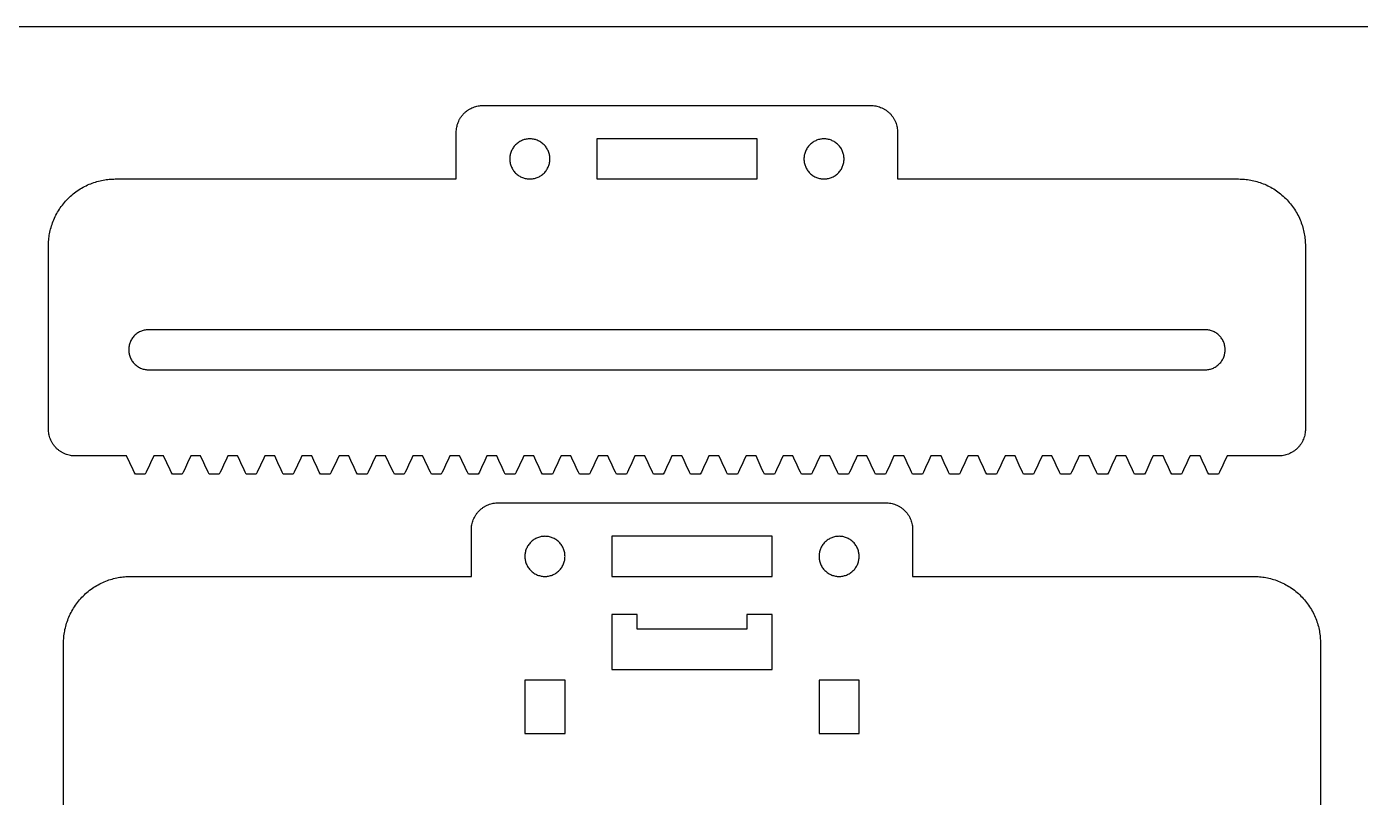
# Model space of a CAD drawing. Header units: millimetres. Extents: x -488 to 12, y -1 to 299.
# Drawn here: x -152.5 to -52.8, y 241.5 to 299.1 of the extents above; entities that cross this region are included whole.
import ezdxf

# ---------------------------------------------------------------- set-up
doc = ezdxf.new("R2010")
doc.units = ezdxf.units.MM
doc.header["$MEASUREMENT"] = 0
doc.layers.add('DEFAULT', color=7, linetype='Continuous')

msp = doc.modelspace()

# ---------------------------------------------------------------- linework, layer by layer
at = {"layer": 'DEFAULT'}
msp.add_lwpolyline([(-488.317, -0.907), (11.683, -0.907), (11.683, 299.093), (-488.317, 299.093), (-488.317, -0.907)], dxfattribs=at)
for points in [[(-120.379, 291.2), (-120.379, 293.2), (-118.379, 293.2)], [(-89.379, 293.2), (-87.379, 293.2), (-87.379, 291.2)], [(-150.879, 282.7), (-150.879, 287.7), (-145.879, 287.7)], [(-61.879, 287.7), (-56.879, 287.7), (-56.879, 282.7)], [(-148.879, 266.986), (-150.879, 266.986), (-150.879, 268.986)], [(-56.879, 268.986), (-56.879, 266.986), (-58.879, 266.986)], [(-119.249, 261.475), (-119.249, 263.475), (-117.249, 263.475)], [(-88.249, 263.475), (-86.249, 263.475), (-86.249, 261.475)], [(-149.749, 252.975), (-149.749, 257.975), (-144.749, 257.975)], [(-60.749, 257.975), (-55.749, 257.975), (-55.749, 252.975)]]:
    msp.add_rational_spline(points, [1, 0.707106781187, 1], degree=2, dxfattribs=at)
for points in [[(-118.379, 293.2), (-108.712, 293.2), (-99.046, 293.2), (-89.379, 293.2)], [(-120.379, 287.7), (-120.379, 288.867), (-120.379, 290.034), (-120.379, 291.2)], [(-97.879, 290.7), (-101.879, 290.7), (-105.879, 290.7), (-109.879, 290.7)], [(-109.879, 290.7), (-109.879, 289.7), (-109.879, 288.7), (-109.879, 287.7)], [(-97.879, 287.7), (-97.879, 288.7), (-97.879, 289.7), (-97.879, 290.7)], [(-87.379, 291.2), (-87.379, 290.034), (-87.379, 288.867), (-87.379, 287.7)], [(-145.879, 287.7), (-137.379, 287.7), (-128.879, 287.7), (-120.379, 287.7)], [(-109.879, 287.7), (-105.879, 287.7), (-101.879, 287.7), (-97.879, 287.7)], [(-87.379, 287.7), (-78.879, 287.7), (-70.379, 287.7), (-61.879, 287.7)], [(-150.879, 268.986), (-150.879, 273.557), (-150.879, 278.129), (-150.879, 282.7)], [(-56.879, 282.7), (-56.879, 278.129), (-56.879, 273.557), (-56.879, 268.986)], [(-64.379, 276.429), (-90.712, 276.429), (-117.046, 276.429), (-143.379, 276.429)], [(-143.379, 273.429), (-117.046, 273.429), (-90.712, 273.429), (-64.379, 273.429)], [(-145.046, 266.986), (-146.324, 266.986), (-147.601, 266.986), (-148.879, 266.986)], [(-144.379, 265.611), (-144.601, 266.069), (-144.824, 266.528), (-145.046, 266.986)], [(-143.004, 266.986), (-143.219, 266.528), (-143.435, 266.069), (-143.65, 265.611)], [(-142.275, 266.986), (-142.518, 266.986), (-142.761, 266.986), (-143.004, 266.986)], [(-141.608, 265.611), (-141.831, 266.069), (-142.053, 266.528), (-142.275, 266.986)], [(-140.233, 266.986), (-140.448, 266.528), (-140.664, 266.069), (-140.879, 265.611)], [(-139.504, 266.986), (-139.747, 266.986), (-139.99, 266.986), (-140.233, 266.986)], [(-138.858, 265.611), (-139.073, 266.069), (-139.289, 266.528), (-139.504, 266.986)], [(-137.462, 266.986), (-137.678, 266.528), (-137.893, 266.069), (-138.108, 265.611)], [(-136.733, 266.986), (-136.976, 266.986), (-137.219, 266.986), (-137.462, 266.986)], [(-136.088, 265.611), (-136.303, 266.069), (-136.518, 266.528), (-136.733, 266.986)], [(-134.691, 266.986), (-134.914, 266.528), (-135.136, 266.069), (-135.358, 265.611)], [(-133.962, 266.986), (-134.205, 266.986), (-134.448, 266.986), (-134.691, 266.986)], [(-133.317, 265.611), (-133.532, 266.069), (-133.747, 266.528), (-133.962, 266.986)], [(-131.921, 266.986), (-132.143, 266.528), (-132.365, 266.069), (-132.588, 265.611)], [(-131.192, 266.986), (-131.435, 266.986), (-131.678, 266.986), (-131.921, 266.986)], [(-130.546, 265.611), (-130.761, 266.069), (-130.976, 266.528), (-131.192, 266.986)], [(-129.15, 266.986), (-129.372, 266.528), (-129.594, 266.069), (-129.816, 265.611)], [(-128.421, 266.986), (-128.664, 266.986), (-128.907, 266.986), (-129.15, 266.986)], [(-127.775, 265.611), (-127.99, 266.069), (-128.206, 266.528), (-128.421, 266.986)], [(-126.4, 266.986), (-126.615, 266.528), (-126.83, 266.069), (-127.046, 265.611)], [(-125.671, 266.986), (-125.914, 266.986), (-126.157, 266.986), (-126.4, 266.986)], [(-125.004, 265.611), (-125.226, 266.069), (-125.449, 266.528), (-125.671, 266.986)], [(-123.629, 266.986), (-123.844, 266.528), (-124.06, 266.069), (-124.275, 265.611)], [(-122.9, 266.986), (-123.143, 266.986), (-123.386, 266.986), (-123.629, 266.986)], [(-122.233, 265.611), (-122.456, 266.069), (-122.678, 266.528), (-122.9, 266.986)], [(-120.858, 266.986), (-121.073, 266.528), (-121.289, 266.069), (-121.504, 265.611)], [(-120.129, 266.986), (-120.372, 266.986), (-120.615, 266.986), (-120.858, 266.986)], [(-119.463, 265.611), (-119.685, 266.069), (-119.907, 266.528), (-120.129, 266.986)], [(-118.087, 266.986), (-118.303, 266.528), (-118.518, 266.069), (-118.733, 265.611)], [(-117.358, 266.986), (-117.601, 266.986), (-117.844, 266.986), (-118.087, 266.986)], [(-116.713, 265.611), (-116.928, 266.069), (-117.143, 266.528), (-117.358, 266.986)], [(-115.316, 266.986), (-115.539, 266.528), (-115.761, 266.069), (-115.983, 265.611)], [(-114.587, 266.986), (-114.83, 266.986), (-115.073, 266.986), (-115.316, 266.986)], [(-113.942, 265.611), (-114.157, 266.069), (-114.372, 266.528), (-114.587, 266.986)], [(-112.546, 266.986), (-112.761, 266.528), (-112.976, 266.069), (-113.191, 265.611)], [(-111.817, 266.986), (-112.06, 266.986), (-112.303, 266.986), (-112.546, 266.986)], [(-111.171, 265.611), (-111.386, 266.069), (-111.601, 266.528), (-111.817, 266.986)], [(-109.775, 266.986), (-109.99, 266.528), (-110.205, 266.069), (-110.421, 265.611)], [(-109.046, 266.986), (-109.289, 266.986), (-109.532, 266.986), (-109.775, 266.986)], [(-108.4, 265.611), (-108.615, 266.069), (-108.831, 266.528), (-109.046, 266.986)], [(-107.025, 266.986), (-107.234, 266.528), (-107.442, 266.069), (-107.65, 265.611)], [(-106.275, 266.986), (-106.525, 266.986), (-106.775, 266.986), (-107.025, 266.986)], [(-105.629, 265.611), (-105.844, 266.069), (-106.059, 266.528), (-106.275, 266.986)], [(-104.254, 266.986), (-104.469, 266.528), (-104.685, 266.069), (-104.9, 265.611)], [(-103.504, 266.986), (-103.754, 266.986), (-104.004, 266.986), (-104.254, 266.986)], [(-102.859, 265.611), (-103.074, 266.069), (-103.289, 266.528), (-103.504, 266.986)], [(-101.483, 266.986), (-101.699, 266.528), (-101.914, 266.069), (-102.129, 265.611)], [(-100.733, 266.986), (-100.983, 266.986), (-101.233, 266.986), (-101.483, 266.986)], [(-100.088, 265.611), (-100.303, 266.069), (-100.518, 266.528), (-100.733, 266.986)], [(-98.712, 266.986), (-98.928, 266.528), (-99.143, 266.069), (-99.359, 265.611)], [(-97.963, 266.986), (-98.213, 266.986), (-98.462, 266.986), (-98.712, 266.986)], [(-97.338, 265.611), (-97.546, 266.069), (-97.754, 266.528), (-97.963, 266.986)], [(-95.941, 266.986), (-96.157, 266.528), (-96.372, 266.069), (-96.587, 265.611)], [(-95.212, 266.986), (-95.455, 266.986), (-95.698, 266.986), (-95.941, 266.986)], [(-94.567, 265.611), (-94.782, 266.069), (-94.997, 266.528), (-95.212, 266.986)], [(-93.171, 266.986), (-93.386, 266.528), (-93.601, 266.069), (-93.816, 265.611)], [(-92.442, 266.986), (-92.685, 266.986), (-92.928, 266.986), (-93.171, 266.986)], [(-91.796, 265.611), (-92.011, 266.069), (-92.226, 266.528), (-92.442, 266.986)], [(-90.4, 266.986), (-90.615, 266.528), (-90.83, 266.069), (-91.046, 265.611)], [(-89.671, 266.986), (-89.914, 266.986), (-90.157, 266.986), (-90.4, 266.986)], [(-89.025, 265.611), (-89.24, 266.069), (-89.456, 266.528), (-89.671, 266.986)], [(-87.65, 266.986), (-87.859, 266.528), (-88.067, 266.069), (-88.275, 265.611)], [(-86.9, 266.986), (-87.15, 266.986), (-87.4, 266.986), (-87.65, 266.986)], [(-86.254, 265.611), (-86.469, 266.069), (-86.685, 266.528), (-86.9, 266.986)], [(-84.879, 266.986), (-85.095, 266.528), (-85.31, 266.069), (-85.525, 265.611)], [(-84.129, 266.986), (-84.379, 266.986), (-84.629, 266.986), (-84.879, 266.986)], [(-83.484, 265.611), (-83.699, 266.069), (-83.914, 266.528), (-84.129, 266.986)], [(-82.108, 266.986), (-82.324, 266.528), (-82.539, 266.069), (-82.754, 265.611)], [(-81.358, 266.986), (-81.608, 266.986), (-81.858, 266.986), (-82.108, 266.986)], [(-80.713, 265.611), (-80.928, 266.069), (-81.143, 266.528), (-81.358, 266.986)], [(-79.337, 266.986), (-79.553, 266.528), (-79.768, 266.069), (-79.984, 265.611)], [(-78.588, 266.986), (-78.838, 266.986), (-79.087, 266.986), (-79.337, 266.986)], [(-77.963, 265.611), (-78.171, 266.069), (-78.379, 266.528), (-78.588, 266.986)], [(-76.566, 266.986), (-76.782, 266.528), (-76.997, 266.069), (-77.212, 265.611)], [(-75.837, 266.986), (-76.08, 266.986), (-76.323, 266.986), (-76.566, 266.986)], [(-75.192, 265.611), (-75.407, 266.069), (-75.622, 266.528), (-75.837, 266.986)], [(-73.796, 266.986), (-74.011, 266.528), (-74.226, 266.069), (-74.441, 265.611)], [(-73.067, 266.986), (-73.31, 266.986), (-73.553, 266.986), (-73.796, 266.986)], [(-72.421, 265.611), (-72.636, 266.069), (-72.851, 266.528), (-73.067, 266.986)], [(-71.025, 266.986), (-71.24, 266.528), (-71.456, 266.069), (-71.671, 265.611)], [(-70.296, 266.986), (-70.539, 266.986), (-70.782, 266.986), (-71.025, 266.986)], [(-69.65, 265.611), (-69.865, 266.069), (-70.081, 266.528), (-70.296, 266.986)], [(-68.275, 266.986), (-68.484, 266.528), (-68.692, 266.069), (-68.9, 265.611)], [(-67.525, 266.986), (-67.775, 266.986), (-68.025, 266.986), (-68.275, 266.986)], [(-66.879, 265.611), (-67.094, 266.069), (-67.31, 266.528), (-67.525, 266.986)], [(-65.504, 266.986), (-65.72, 266.528), (-65.935, 266.069), (-66.15, 265.611)], [(-64.754, 266.986), (-65.004, 266.986), (-65.254, 266.986), (-65.504, 266.986)], [(-64.109, 265.611), (-64.324, 266.069), (-64.539, 266.528), (-64.754, 266.986)], [(-62.733, 266.986), (-62.949, 266.528), (-63.164, 266.069), (-63.379, 265.611)], [(-58.879, 266.986), (-60.164, 266.986), (-61.449, 266.986), (-62.733, 266.986)], [(-143.65, 265.611), (-143.893, 265.611), (-144.136, 265.611), (-144.379, 265.611)], [(-140.879, 265.611), (-141.122, 265.611), (-141.365, 265.611), (-141.608, 265.611)], [(-138.108, 265.611), (-138.358, 265.611), (-138.608, 265.611), (-138.858, 265.611)], [(-135.358, 265.611), (-135.602, 265.611), (-135.845, 265.611), (-136.088, 265.611)], [(-132.588, 265.611), (-132.831, 265.611), (-133.074, 265.611), (-133.317, 265.611)], [(-129.816, 265.611), (-130.059, 265.611), (-130.302, 265.611), (-130.546, 265.611)], [(-127.046, 265.611), (-127.289, 265.611), (-127.532, 265.611), (-127.775, 265.611)], [(-124.275, 265.611), (-124.518, 265.611), (-124.761, 265.611), (-125.004, 265.611)], [(-121.504, 265.611), (-121.747, 265.611), (-121.99, 265.611), (-122.233, 265.611)], [(-118.733, 265.611), (-118.977, 265.611), (-119.22, 265.611), (-119.463, 265.611)], [(-115.983, 265.611), (-116.227, 265.611), (-116.47, 265.611), (-116.713, 265.611)], [(-113.191, 265.611), (-113.442, 265.611), (-113.692, 265.611), (-113.942, 265.611)], [(-110.421, 265.611), (-110.671, 265.611), (-110.921, 265.611), (-111.171, 265.611)], [(-107.65, 265.611), (-107.9, 265.611), (-108.15, 265.611), (-108.4, 265.611)], [(-104.9, 265.611), (-105.143, 265.611), (-105.386, 265.611), (-105.629, 265.611)], [(-102.129, 265.611), (-102.372, 265.611), (-102.615, 265.611), (-102.859, 265.611)], [(-99.359, 265.611), (-99.602, 265.611), (-99.845, 265.611), (-100.088, 265.611)], [(-96.587, 265.611), (-96.837, 265.611), (-97.088, 265.611), (-97.338, 265.611)], [(-93.816, 265.611), (-94.067, 265.611), (-94.317, 265.611), (-94.567, 265.611)], [(-91.046, 265.611), (-91.296, 265.611), (-91.546, 265.611), (-91.796, 265.611)], [(-88.275, 265.611), (-88.525, 265.611), (-88.775, 265.611), (-89.025, 265.611)], [(-85.525, 265.611), (-85.768, 265.611), (-86.011, 265.611), (-86.254, 265.611)], [(-82.754, 265.611), (-82.997, 265.611), (-83.241, 265.611), (-83.484, 265.611)], [(-79.984, 265.611), (-80.227, 265.611), (-80.47, 265.611), (-80.713, 265.611)], [(-77.212, 265.611), (-77.462, 265.611), (-77.713, 265.611), (-77.963, 265.611)], [(-74.441, 265.611), (-74.692, 265.611), (-74.942, 265.611), (-75.192, 265.611)], [(-71.671, 265.611), (-71.921, 265.611), (-72.171, 265.611), (-72.421, 265.611)], [(-68.9, 265.611), (-69.15, 265.611), (-69.4, 265.611), (-69.65, 265.611)], [(-66.15, 265.611), (-66.393, 265.611), (-66.636, 265.611), (-66.879, 265.611)], [(-63.379, 265.611), (-63.622, 265.611), (-63.866, 265.611), (-64.109, 265.611)], [(-117.249, 263.475), (-107.583, 263.475), (-97.916, 263.475), (-88.249, 263.475)], [(-119.249, 257.975), (-119.249, 259.142), (-119.249, 260.308), (-119.249, 261.475)], [(-86.249, 261.475), (-86.249, 260.308), (-86.249, 259.142), (-86.249, 257.975)], [(-108.749, 260.975), (-108.749, 259.975), (-108.749, 258.975), (-108.749, 257.975)], [(-96.749, 260.975), (-100.749, 260.975), (-104.749, 260.975), (-108.749, 260.975)], [(-96.749, 257.975), (-96.749, 258.975), (-96.749, 259.975), (-96.749, 260.975)], [(-144.749, 257.975), (-136.249, 257.975), (-127.749, 257.975), (-119.249, 257.975)], [(-108.749, 257.975), (-104.749, 257.975), (-100.749, 257.975), (-96.749, 257.975)], [(-86.249, 257.975), (-77.749, 257.975), (-69.249, 257.975), (-60.749, 257.975)], [(-106.849, 255.125), (-107.483, 255.125), (-108.116, 255.125), (-108.749, 255.125)], [(-108.749, 255.125), (-108.749, 254.092), (-108.749, 253.058), (-108.749, 251.025)], [(-106.849, 254.025), (-106.849, 254.392), (-106.849, 254.758), (-106.849, 255.125)], [(-98.649, 255.125), (-98.649, 254.758), (-98.649, 254.392), (-98.649, 254.025)], [(-96.749, 255.125), (-97.383, 255.125), (-98.016, 255.125), (-98.649, 255.125)], [(-96.749, 251.025), (-96.749, 253.058), (-96.749, 254.092), (-96.749, 255.125)], [(-98.649, 254.025), (-101.383, 254.025), (-104.116, 254.025), (-106.849, 254.025)], [(-149.749, 237.388), (-149.749, 242.584), (-149.749, 247.779), (-149.749, 252.975)], [(-55.749, 252.975), (-55.749, 247.779), (-55.749, 242.584), (-55.749, 237.388)], [(-108.749, 251.025), (-104.749, 251.025), (-100.749, 251.025), (-96.749, 251.025)], [(-115.249, 250.225), (-115.249, 248.892), (-115.249, 247.558), (-115.249, 246.225)], [(-112.249, 250.225), (-113.249, 250.225), (-114.249, 250.225), (-115.249, 250.225)], [(-112.249, 246.225), (-112.249, 247.558), (-112.249, 248.892), (-112.249, 250.225)], [(-90.249, 250.225), (-91.249, 250.225), (-92.249, 250.225), (-93.249, 250.225)], [(-93.249, 250.225), (-93.249, 248.892), (-93.249, 247.558), (-93.249, 246.225)], [(-90.249, 246.225), (-90.249, 247.558), (-90.249, 248.892), (-90.249, 250.225)], [(-115.249, 246.225), (-114.249, 246.225), (-113.249, 246.225), (-112.249, 246.225)], [(-93.249, 246.225), (-92.249, 246.225), (-91.249, 246.225), (-90.249, 246.225)]]:
    msp.add_open_spline(points, degree=3, dxfattribs=at)
for points in [[(-114.879, 290.7), (-116.379, 290.7), (-116.379, 289.2), (-116.379, 287.7), (-114.879, 287.7)], [(-114.879, 287.7), (-113.379, 287.7), (-113.379, 289.2), (-113.379, 290.7), (-114.879, 290.7)], [(-92.879, 290.7), (-94.379, 290.7), (-94.379, 289.2), (-94.379, 287.7), (-92.879, 287.7)], [(-92.879, 287.7), (-91.379, 287.7), (-91.379, 289.2), (-91.379, 290.7), (-92.879, 290.7)], [(-143.379, 276.429), (-144.879, 276.429), (-144.879, 274.929), (-144.879, 273.429), (-143.379, 273.429)], [(-64.379, 273.429), (-62.879, 273.429), (-62.879, 274.929), (-62.879, 276.429), (-64.379, 276.429)], [(-113.749, 260.975), (-115.249, 260.975), (-115.249, 259.475), (-115.249, 257.975), (-113.749, 257.975)], [(-113.749, 257.975), (-112.249, 257.975), (-112.249, 259.475), (-112.249, 260.975), (-113.749, 260.975)], [(-91.749, 260.975), (-93.249, 260.975), (-93.249, 259.475), (-93.249, 257.975), (-91.749, 257.975)], [(-91.749, 257.975), (-90.249, 257.975), (-90.249, 259.475), (-90.249, 260.975), (-91.749, 260.975)]]:
    msp.add_rational_spline(points, [1, 0.707106781187, 1, 0.707106781187, 1], degree=2, knots=[0, 0, 0, 2.355994, 2.355994, 4.711988, 4.711988, 4.711988], dxfattribs=at)

doc.saveas('drawing.dxf')
